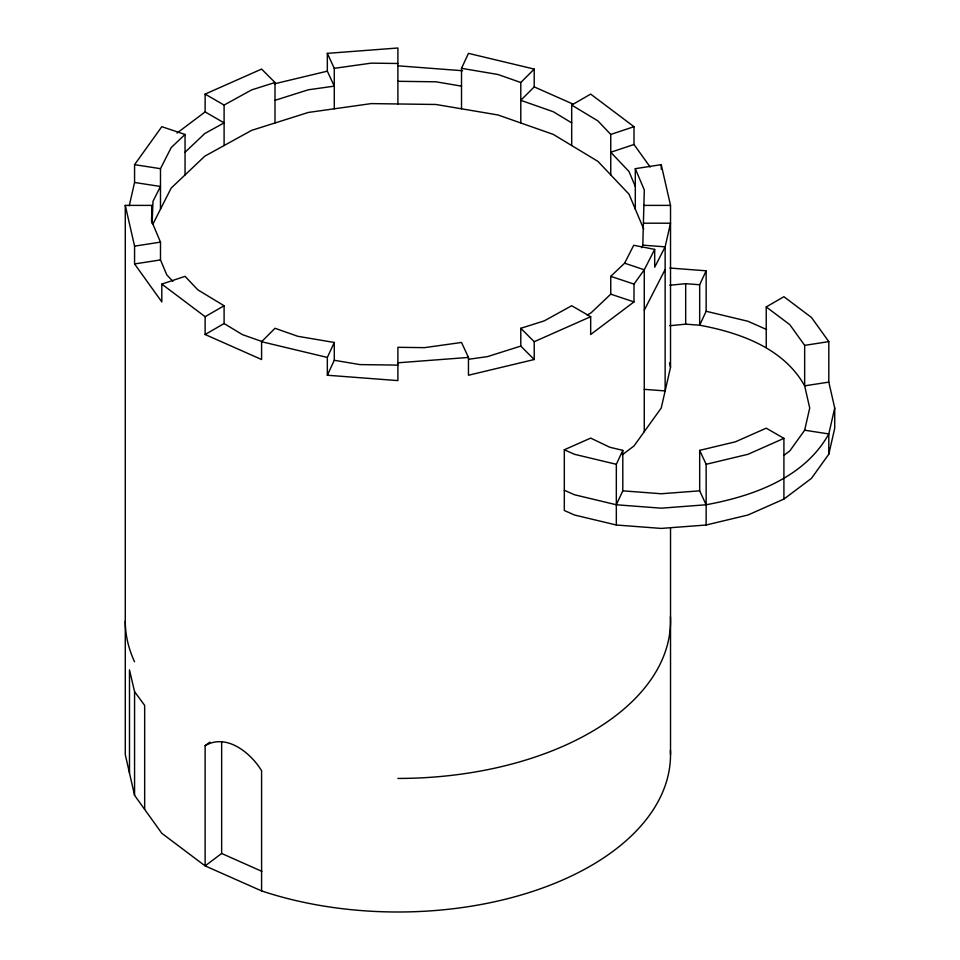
<?xml version="1.0" encoding="UTF-8"?>
<svg xmlns="http://www.w3.org/2000/svg" width="960" height="960" viewBox="0 0 960 960"><rect width="100%" height="100%" fill="white"/><g stroke="black" fill="none" stroke-linecap="round" stroke-linejoin="round"><path stroke-width="1.44" d="M670.416 750.228A272.628 157.392 0 0 1 537.48 889.8A272.628 157.392 0 0 1 261.588 890.916L205.128 865.896L161.808 833.304L134.568 795.336L125.28 754.608L125.28 205.392L152.112 205.392L151.5 220.8L160.488 242.124L160.488 259.932L166.8 274.896L172.884 281.316M641.508 247.704L642.804 245.148L644.304 189.996L635.304 168.672L661.236 164.664L670.524 205.392L670.524 367.284L661.236 408.024L633.996 445.98L622.284 454.8M129.264 205.74L134.568 182.472L134.568 164.664L161.808 126.696L185.052 134.448L185.052 174.924M783.936 455.328L789.828 450.888L804.66 430.212L809.724 408.024L804.66 385.836L804.66 345.36L789.828 324.684L766.236 306.936L783.912 296.724L811.476 317.472L828.804 341.628L828.804 382.104L834.72 408.024L834.72 428.256L828.804 454.188L811.476 478.344L783.912 499.08L747.972 515.004L706.14 525.012L661.236 528.42L616.332 525.012L574.488 515.004L564.312 510.492L564.312 449.784L590.676 438.108L609.78 447.24L622.8 450.36L622.8 490.836L616.332 504.768L574.488 494.76L564.312 490.26M834.72 408.024L828.804 433.944L828.804 454.188M587.136 315.036L590.988 312.912L610.752 294.156L610.752 276.348L624.624 263.184L633.72 245.268L654.696 249.408L644.268 269.784L633.996 284.1L633.996 301.908L590.676 334.5L590.676 316.692L571.692 305.736L544.2 320.892L520.788 328.284L534.216 341.712L534.216 359.52L468.456 375.24L468.456 357.432L461.52 342.468L424.572 347.652L397.896 347.304L397.896 380.604L327.336 375.24L327.336 357.432L334.284 342.468L297.804 336.3L275.004 328.284L261.588 341.712L261.588 359.52L205.128 334.5L205.128 316.692L161.808 284.1L185.052 276.348L197.844 289.86L224.1 305.736L224.1 323.544L242.532 334.68L262.296 341.628M461.52 108.804L461.52 68.328L468.456 53.364L534.216 69.084L534.216 86.892L520.788 100.32L553.272 111.72L571.692 122.868M327.336 375.24L334.284 360.276L334.284 342.468M616.332 525.012L616.332 464.304L622.8 450.36M828.804 382.104L804.66 385.836C783.66 348.084 739.836 332.664 699.672 325.212L699.672 284.748L706.14 270.804L669.924 268.044M706.14 270.804L706.14 311.268L699.672 325.212L685.68 324.156L669.864 325.704M160.488 209.148L160.488 168.672L171.18 147.6L185.052 134.448M153 223.92L171.18 188.076L204.816 156.168L251.604 130.368L308.364 112.44L371.232 103.608L435.912 104.472L498 114.972L553.272 134.388L597.948 161.4L629.004 194.172L643.74 229.14M644.268 310.248L665.136 269.508M520.788 122.976L520.788 82.512L534.216 69.084M185.052 152.256L204.816 133.5L224.1 122.868L205.128 111.912L205.128 94.104L261.588 69.084L275.004 82.512L275.004 122.976M177.024 133.056L205.128 111.912M221.652 742.164L221.652 853.464L205.128 865.896L205.128 745.692L209.856 742.14M205.128 745.692C226.368 733.02 250.752 752.796 261.588 770.712L261.588 890.916M205.128 316.692L224.1 305.736M571.692 145.524L571.692 105.06L590.676 94.104L633.996 126.696L633.996 144.504L650.172 167.04M205.128 334.5L224.1 323.544M205.128 94.104L224.1 105.06L251.604 89.904L275.004 82.512M534.216 341.712L590.676 316.692M783.912 499.08L783.912 438.372L747.972 454.296L706.14 464.304L706.14 525.012M571.692 105.06L597.948 120.936L610.752 134.448L633.996 126.696M633.996 144.504L610.752 152.256L629.004 171.516L635.304 186.48M275.004 100.32L308.364 89.784L334.284 86.136L327.336 71.172L327.336 53.364L397.896 48L397.896 103.968M534.216 359.52L520.788 346.092L487.44 356.628L468.72 359.256M274.452 83.82L327.336 71.172M804.66 430.212L828.804 433.944C804.264 478.056 753.072 496.068 706.14 504.768L699.672 490.836L699.672 450.36L735.48 441.792L766.236 428.172L783.912 438.372M161.808 284.1L161.808 301.908L134.568 263.94L134.568 246.132L160.488 242.124M134.568 263.94L160.488 259.932M804.66 345.36L828.804 341.628M327.336 53.364L334.284 68.328L371.232 63.144L397.896 63.492M669.864 285.228L685.68 283.68L699.672 284.748M397.896 362.796L468.456 357.432M699.672 490.836L661.236 493.752L622.8 490.836M706.14 504.768L661.236 508.188L616.332 504.768M643.68 205.392L670.524 205.392M643.68 223.2L670.524 223.2L665.136 246.852L665.136 390.924L644.292 389.34M397.896 81.3L435.912 81.804L461.52 86.136M397.896 365.112L359.892 364.596L334.284 360.276M397.896 65.808L462.576 70.728M642.804 245.148L665.136 246.852L654.696 267.216L654.696 249.408M134.568 164.664L160.488 168.672M134.568 182.472L160.488 186.48L153 201.264L152.112 223.2L152.112 205.392M461.52 68.328L498 74.496L520.788 82.512M706.14 311.268L747.972 321.276L766.608 329.532M261.588 341.712L327.336 357.432M616.332 464.304L574.488 454.296L564.312 449.784M610.752 276.348L633.996 284.1M610.752 294.156L633.996 301.908M624.624 263.184L644.268 269.784L644.268 431.664M534.216 86.892L573.204 104.172M221.652 853.464L261.912 871.38M129.492 773.1L129.492 669.888L134.568 691.656L144.66 705.396L144.66 809.412M699.672 450.36L706.14 464.304M669.528 362.916L670.524 367.284M125.28 205.392L134.568 246.132M766.236 306.936L766.236 347.4M685.68 283.68L685.68 324.156M670.524 528.24L670.524 754.608M661.236 164.664L661.236 169.116M635.304 168.672L635.304 209.148M610.752 134.448L610.752 174.924M520.788 328.284L520.788 346.092M334.284 68.328L334.284 108.804M224.1 105.06L224.1 145.524M134.568 691.656L134.568 795.336M670.416 616.668A272.628 157.392 0 0 1 397.896 778.44M134.568 661.788A272.628 157.392 0 0 1 125.28 621.048"/></g></svg>
